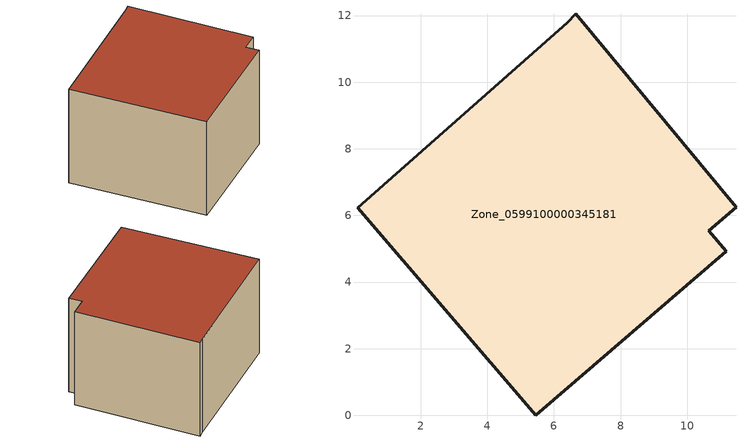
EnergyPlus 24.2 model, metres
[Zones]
Zone_0599100000345181
 floor ground (C_G): 6.66,12.06 11.46,6.25 10.64,5.54 11.16,4.93 5.45,0 0.1,6.23 6.4,11.78 z0
 wall outside (C_F): 0.1,6.23 5.45,0 11.16,4.93 10.64,5.54 11.46,6.25 6.66,12.06 6.4,11.78 0.1,6.23 z0:6.19
 roof outside (C_R): 11.46,6.25 6.66,12.06 6.4,11.78 0.1,6.23 5.45,0 11.16,4.93 10.64,5.54 z6.19
[BUILDING]
Pand.0599100000345181: North Axis=0; Terrain=City; Loads Convergence Tolerance Value=0.04; Temperature Convergence Tolerance Value=0.4; Solar Distribution=FullExterior; Maximum Number of Warmup Days=25; Minimum Number of Warmup Days=1
[Site:Location]
Rotterdam.The.Hague.AP_ZH_NLD Design_Conditions: Latitude=51.96; Longitude=4.45; Time Zone=1; Elevation=-4.5
[SITE:GROUNDTEMPERATURE:BUILDINGSURFACE]
18, 18, 18, 18, 18, 18, 18, 18, 18, 18, 18, 18
[MATERIAL] Thermal Absorptance=0.9; Solar Absorptance=0.7; Visible Absorptance=0.7
Name | Roughness | Thickness | Conductivity | Density | Specific Heat
G.TI.1992-2005 | MediumSmooth | 0.15 | 0.06 | 540 | 1210
F.TI.1992-2005 | Rough | 0.3 | 0.12 | 1920 | 840
R.TI.1992-2005 | MediumRough | 0.2 | 0.08 | 1500 | 1000
[CONSTRUCTION]
C_G: G.TI.1992-2005
C_F: F.TI.1992-2005
C_R: R.TI.1992-2005
[ZONE]
Zone_0599100000345181: Type=1; Multiplier=1; Ceiling Height=Autocalculate; Volume=Autocalculate; Floor Area=autocalculate; Part of Total Floor Area=Yes
[ZONEINFILTRATION:DESIGNFLOWRATE]
Infil_Zone_0599100000345181: Zone or ZoneList or Space or SpaceList=Zone_0599100000345181; Schedule=AlwaysOn; Design Flow Rate Calculation Method=Flow/Area; Flow Rate per Floor Area=0.0015; Constant Term Coefficient=1; Temperature Term Coefficient=0; Velocity Term Coefficient=0; Velocity Squared Term Coefficient=0
[HVACTEMPLATE:ZONE:IDEALLOADSAIRSYSTEM]
Zone_0599100000345181: Maximum Heating Supply Air Temperature=50; Minimum Cooling Supply Air Temperature=13; Maximum Heating Supply Air Humidity Ratio=0.0156; Minimum Cooling Supply Air Humidity Ratio=0.0077; Heating Limit=NoLimit; Cooling Limit=NoLimit; Dehumidification Control Type=ConstantSensibleHeatRatio; Cooling Sensible Heat Ratio=0.7; Dehumidification Setpoint=60; Humidification Control Type=None; Humidification Setpoint=30; Outdoor Air Method=None; Outdoor Air Flow Rate per Person=0.00944; Outdoor Air Flow Rate per Zone Floor Area=0; Outdoor Air Flow Rate per Zone=0; Demand Controlled Ventilation Type=None; Outdoor Air Economizer Type=NoEconomizer; Heat Recovery Type=None; Sensible Heat Recovery Effectiveness=0.7; Latent Heat Recovery Effectiveness=0.65
[ZONECONTROL:THERMOSTAT]
ThermostatControl_Zone_0599100000345181: Zone or ZoneList=Zone_0599100000345181; Control Type Schedule=DualSetpointControlType; Control 1=Thermostat_Zone_0599100000345181; Temperature Difference Between Cutout And Setpoint=0
[THERMOSTATSETPOINT:DUALSETPOINT]
Thermostat_Zone_0599100000345181: Heating Setpoint Temperature Schedule=HeatingSetpoint_Zone_0599100000345181; Cooling Setpoint Temperature Schedule=CoolingSetpoint_Zone_0599100000345181
[SCHEDULE:COMPACT]
HeatingSetpoint_Zone_0599100000345181: Through: 12/31, For: AllDays, Until: 24:00, 21
CoolingSetpoint_Zone_0599100000345181: Through: 12/31, For: AllDays, Until: 24:00, 24
DualSetpointControlType: Through: 12/31, For: AllDays, Until: 24:00, 4
AlwaysOn: Through: 12/31, For: AllDays, Until: 24:00, 1
